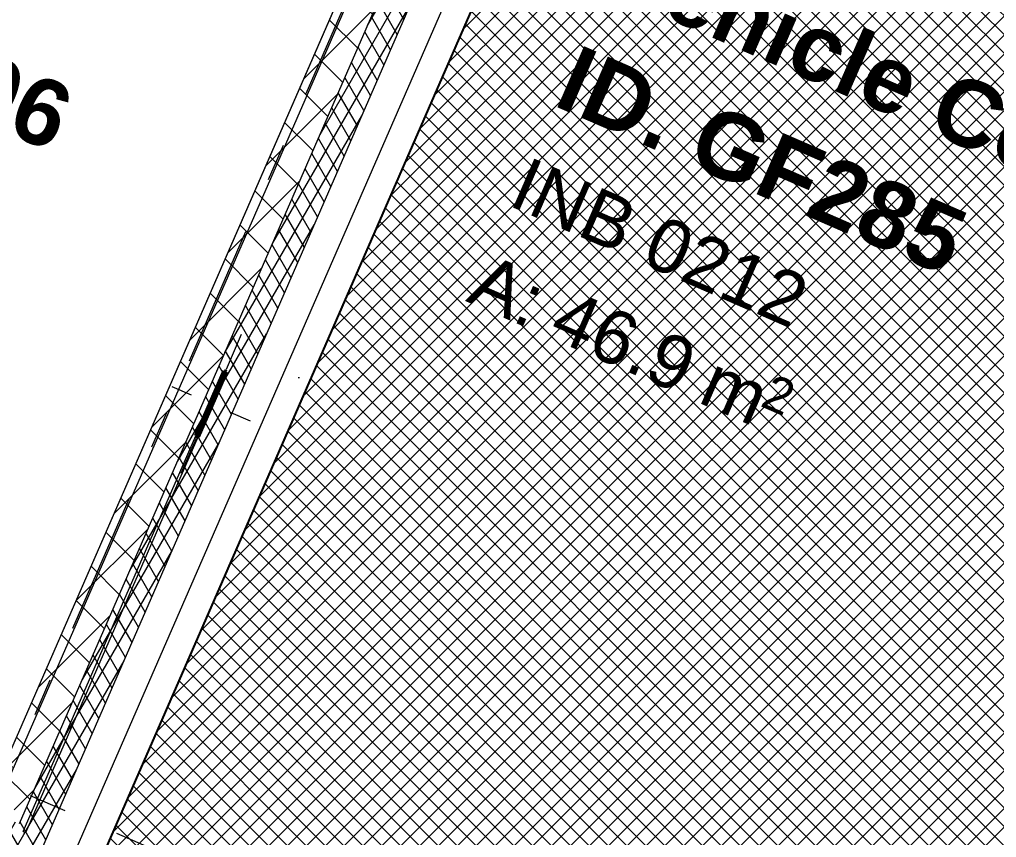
# Model space of a CAD drawing. Header units: millimetres. Extents: x -99530 to 90294, y -97212 to 56397.
# Drawn here: x 44463 to 48124, y -19273 to -16206 of the extents above; entities that cross this region are included whole.
import ezdxf
from ezdxf.enums import TextEntityAlignment as Align

# ---------------------------------------------------------------- set-up
doc = ezdxf.new("R2010")
doc.units = ezdxf.units.MM
doc.header["$MEASUREMENT"] = 0
doc.linetypes.add('Double Dashed', pattern=[1093.611073, 529.166651, -211.666656, 141.111112, -211.666656])
for name, color, linetype in [('A-05-M_Gross_Int_Circulation', 7, 'Continuous'), ('A-15-M_Bracing', 7, 'Continuous'), ('A-15-MG_Structural_Grid', 7, 'Continuous'), ('A-20-M_Floor_Slab', 7, 'Continuous'), ('A-25-M_Wall_Ext_Existing_HUB', 7, 'Continuous'), ('New_A-35-M_FFE-Zone', 7, 'Continuous')]:
    doc.layers.add(name, color=color, linetype=linetype)
for name, color, linetype, lineweight, true_color in [('A-05-M_Gross_Int_Circulation_Pen_No__74', 7, 'Continuous', 20, 0x606060), ('A-15-M_Bracing_Pen_No__28', 7, 'Continuous', 50, 0x2a2a2a), ('A-15-M_Bracing_Pen_No__81', 7, 'Continuous', 20, 0x6a6a6a), ('A-15-MG_Structural_Grid_Pen_No__163', 7, 'Continuous', 0, 0x750077), ('A-25-M_Wall_Ext_Existing_HUB_Pen_No__107', 7, 'Continuous', 15, 0xa6a6a6), ('A-25-M_Wall_Int_Pen_No__102', 7, 'Continuous', 15, 0xcccccc), ('New_A-35-M_FFE-Zone_Pen_No__74', 7, 'Continuous', 20, 0x606060)]:
    doc.layers.add(name, color=color, linetype=linetype, lineweight=lineweight, true_color=true_color)
for name, color, linetype, lineweight in [('A-15-M_Bracing_Pen_No__20', 7, 'Continuous', 0), ('A-15-M_Bracing_Pen_No__88', 8, 'Continuous', 20), ('A-20-M_Floor_Slab_Pen_No__89', 8, 'Continuous', 20), ('A-25-M_Wall_Ext_Existing_HUB_Pen_No__1', 7, 'Continuous', 13), ('ArchiCAD Zone Stamps_Pen_No__9', 7, 'Continuous', 13), ('G-10-P_Topo_Building_Pen_No__194', 7, 'Continuous', 25), ('New_ArchiCAD Zone Stamps_Pen_No__9', 7, 'Continuous', 13)]:
    doc.layers.add(name, color=color, linetype=linetype, lineweight=lineweight)
doc.styles.add('GENERATED_STYLE_1', font='')
doc.styles.add('GENERATED_STYLE_3', font='')
doc.styles.add('GENERATED_STYLE_4', font='')
doc.styles.get('GENERATED_STYLE_1').set_extended_font_data('Arial', bold=True)
doc.styles.get('GENERATED_STYLE_3').set_extended_font_data('Arial')
doc.styles.get('GENERATED_STYLE_4').set_extended_font_data('Swis721 BT')
pattern_1 = [(60, (0, 0), (-43.30127, 25), []), (120, (0, 0), (43.30127, 25), [])]

# ---------------------------------------------------------------- blocks, each defined once
blk = doc.blocks.new('Vehicle Controls Laboratory_INB 0212_75_1', base_point=(48381.8, -17774.6))
at = {"layer": 'New_A-35-M_FFE-Zone_Pen_No__74', "linetype": 'Continuous'}
blk.add_line((48209.9, -11463.7), (44772.7, -19346.4), dxfattribs=at)
at = {"layer": 'New_ArchiCAD Zone Stamps_Pen_No__9'}
for tag, height, style, p in [('ROOM_NAME', 250, 'GENERATED_STYLE_1', (46745.4, -15864.6)), ('zoneNameLine2', 250, 'GENERATED_STYLE_1', (46557, -16296.7)), ('ROOM_NUMBER', 200, 'GENERATED_STYLE_3', (46368.6, -16717.4)), ('measuredAreaCode', 200, 'GENERATED_STYLE_3', (46211.5, -17077.5)), ('DUMMY_649', 200, 'GENERATED_STYLE_3', (46518.9, -17211.6)), ('DUMMY_650', 200, 'GENERATED_STYLE_3', (47008.3, -17424.9)), ('DUMMY_651', 133.3, 'GENERATED_STYLE_3', (47287.6, -17531.5))]:
    blk.add_attdef(tag, text='', height=height, rotation=336.4404, dxfattribs=dict(at, style=style)).set_placement(p, align=Align.TOP_LEFT)
blk = doc.blocks.new('Stair 02_INB 0267_77_1', base_point=(43661.1, -16711.8))
at = {"layer": 'A-05-M_Gross_Int_Circulation_Pen_No__74', "linetype": 'Continuous'}
blk.add_line((44426.2, -19044.3), (47132.5, -12838), dxfattribs=at)
at = {"layer": 'ArchiCAD Zone Stamps_Pen_No__9'}
for tag, height, style, p in [('ROOM_NAME', 250, 'GENERATED_STYLE_1', (43395.6, -15399.6)), ('zoneNameLine2', 250, 'GENERATED_STYLE_1', (43207.1, -15831.7)), ('ROOM_NUMBER', 200, 'GENERATED_STYLE_3', (43018.7, -16252.4)), ('measuredAreaCode', 200, 'GENERATED_STYLE_3', (42861.7, -16612.5)), ('ROOM_HOLES_PRM', 200, 'GENERATED_STYLE_3', (43169.1, -16746.6)), ('DUMMY_649', 200, 'GENERATED_STYLE_3', (43658.4, -16959.9)), ('DUMMY_650', 133.3, 'GENERATED_STYLE_3', (43937.7, -17066.5))]:
    blk.add_attdef(tag, text='', height=height, rotation=336.4404, dxfattribs=dict(at, style=style)).set_placement(p, align=Align.TOP_LEFT)
blk = doc.blocks.new('Slab_36_1', base_point=(376.7, -362.2))
at = {"layer": 'A-20-M_Floor_Slab_Pen_No__89', "linetype": 'Continuous', "flags": 128}
blk.add_lwpolyline([(376.7, -362.2), (7790.9, 6537.3), (7705.8, 6629.2), (10938.2, 9637.2), (15227.2, 7766.9), (19349.1, 17219.8), (53673.3, 2252.7), (53966.7, 2124.8), (49754.8, -7534.4), (49461.5, -7406.5), (44390.1, -19036.6), (3614.3, -1256.3), (3424.6, -1691.3)], close=True, dxfattribs=at)
blk = doc.blocks.new('Wall_56_1', base_point=(44635.4, -19661.2))
at = {"layer": 'A-25-M_Wall_Ext_Existing_HUB_Pen_No__107', "linetype": 'Continuous'}
h = blk.add_hatch(dxfattribs=at)
h.set_pattern_fill('Batt_Insulation_0001', color=256, style=0, pattern_type=2)
h.set_pattern_definition(pattern_1)
h.paths.add_polyline_path([(43907, -19104.1), (44521.9, -19372.3), (44462.5, -19220.9), (43953, -18998.7)])
blk = doc.blocks.new('Wall_57_1', base_point=(44635.4, -19661.2))
at = {"layer": 'A-25-M_Wall_Ext_Existing_HUB_Pen_No__107', "linetype": 'Continuous'}
h = blk.add_hatch(dxfattribs=at)
h.set_pattern_fill('Concrete_Block_0001', color=256, style=0, pattern_type=2)
h.set_pattern_definition([(45, (0, 0), (-91.92388, 91.92388), []), (135, (0, 0), (91.92388, 91.92388), [])])
h.paths.add_polyline_path([(44462.5, -19220.9), (48103.1, -10871.9), (47974.8, -10815.9), (44390.1, -19036.6)])
h = blk.add_hatch(dxfattribs=at)
h.set_pattern_fill('Batt_Insulation_0001', color=256, style=0, pattern_type=2)
h.set_pattern_definition(pattern_1)
h.paths.add_polyline_path([(44521.9, -19372.3), (48208.5, -10917.8), (48103.1, -10871.9), (44462.5, -19220.9)])
h = blk.add_hatch(dxfattribs=at)
h.set_pattern_fill('613_01__ad_AR_SAND_0001', color=256, style=0, pattern_type=2)
h.set_pattern_definition([(103.994, (0, 0), (-1137.956, 451.319), [0, -965.2, 0, -1079.5, 0, -1031.875]), (73.994, (0, 0), (-1195.13, 1745.31), [0, -520.7, 0, -869.95, 0, -333.375]), (33.994, (-311.5, -716.2), (785.414, 1814.82), [0, -317.5, 0, -1143, 0, -1492.25]), (23.994, (-311.5, -716.2), (250.276, 1972.774), [0, -158.75, 0, -749.3, 0, -857.25])])
h.paths.add_polyline_path([(44778.7, -19332.6), (48409.7, -11005.6), (48315.8, -10964.6), (44684.8, -19291.6)])
at = {"layer": 'A-25-M_Wall_Ext_Existing_HUB_Pen_No__1', "linetype": 'Continuous'}
for p, q in [((44462.5, -19220.9), (48103.1, -10871.9)), ((44521.9, -19372.3), (48208.5, -10917.8)), ((44609.6, -19464), (48315.8, -10964.6))]:
    blk.add_line(p, q, dxfattribs=at)
at = {"layer": 'A-25-M_Wall_Ext_Existing_HUB_Pen_No__1', "linetype": 'Continuous', "flags": 128}
for points in [[(47974.8, -10815.9), (44390.1, -19036.6)], [(44778.7, -19332.6), (48409.7, -11005.6)]]:
    blk.add_lwpolyline(points, dxfattribs=at)
blk = doc.blocks.new('Column_1_1', base_point=(44534.4, -19129.6))
at = {"layer": 'A-15-M_Bracing_Pen_No__81', "linetype": 'Continuous', "lineweight": 0, "true_color": 0x353535}
blk.add_hatch(color=250, dxfattribs=at).paths.add_polyline_path([(45132.1, -17771.3), (45238.8, -17526.8), (45229.6, -17522.8), (45123, -17767.3)])
at = {"layer": 'A-15-M_Bracing_Pen_No__20', "linetype": 'Continuous'}
for p, q in [((45237.7, -17516.6), (45294.6, -17386.2)), ((45107.5, -17615.1), (45034.2, -17583.1)), ((45254.2, -17679), (45327.5, -17711)), ((45124, -17777.4), (45067.2, -17907.8))]:
    blk.add_line(p, q, dxfattribs=at)
blk.add_point((45180.9, -17647), dxfattribs=at)
at = {"layer": 'A-15-M_Bracing_Pen_No__28', "linetype": 'Continuous'}
for p, q in [((45229.6, -17522.8), (45123, -17767.3)), ((45238.8, -17526.8), (45132.1, -17771.3)), ((45229.6, -17522.8), (45238.8, -17526.8)), ((45123, -17767.3), (45132.1, -17771.3))]:
    blk.add_line(p, q, dxfattribs=at)
at = {"layer": 'A-15-M_Bracing_Pen_No__88', "linetype": 'Continuous', "flags": 128}
for points in [[(44476.5, -19249.8), (45123, -17767.3)], [(44485.7, -19253.8), (45132.1, -17771.3)], [(44476.5, -19249.8), (44485.7, -19253.8)]]:
    blk.add_lwpolyline(points, dxfattribs=at)
blk = doc.blocks.new('Column_3_1', base_point=(44534.4, -19129.6))
at = {"layer": 'A-15-M_Bracing_Pen_No__81', "linetype": 'Continuous', "lineweight": 0, "true_color": 0x353535}
blk.add_hatch(color=250, dxfattribs=at).paths.add_polyline_path([(45132.1, -17771.3), (45238.8, -17526.8), (45229.6, -17522.8), (45123, -17767.3)])
at = {"layer": 'A-15-M_Bracing_Pen_No__20', "linetype": 'Continuous'}
for p, q in [((45237.7, -17516.6), (45294.6, -17386.2)), ((45107.5, -17615.1), (45034.2, -17583.1)), ((45254.2, -17679), (45327.5, -17711)), ((45124, -17777.4), (45067.2, -17907.8))]:
    blk.add_line(p, q, dxfattribs=at)
blk.add_point((45180.9, -17647), dxfattribs=at)
at = {"layer": 'A-15-M_Bracing_Pen_No__28', "linetype": 'Continuous'}
for p, q in [((45229.6, -17522.8), (45123, -17767.3)), ((45238.8, -17526.8), (45132.1, -17771.3)), ((45229.6, -17522.8), (45238.8, -17526.8)), ((45123, -17767.3), (45132.1, -17771.3))]:
    blk.add_line(p, q, dxfattribs=at)
at = {"layer": 'A-15-M_Bracing_Pen_No__88', "linetype": 'Continuous', "flags": 128}
for points in [[(44476.5, -19249.8), (45123, -17767.3)], [(44485.7, -19253.8), (45132.1, -17771.3)], [(44476.5, -19249.8), (44485.7, -19253.8)]]:
    blk.add_lwpolyline(points, dxfattribs=at)
blk = doc.blocks.new('Standard grid marker')
at = {"layer": 'A-15-MG_Structural_Grid_Pen_No__163', "linetype": 'Double Dashed'}
blk.add_line((1000, 0), (29726, 0), dxfattribs=at)
at = {"layer": 'A-15-MG_Structural_Grid_Pen_No__163', "style": 'GENERATED_STYLE_4'}
for tag, p in [('AC_MarkerText_1_0', (-500, 41.2)), ('AC_MarkerText_1_1', (31226, 41.2))]:
    blk.add_attdef(tag, text='', height=350, rotation=90, dxfattribs=at).set_placement(p, align=Align.MIDDLE_CENTER)
blk = doc.blocks.new('Standard grid marker_3')
at = {"layer": 'A-15-MG_Structural_Grid_Pen_No__163', "linetype": 'Double Dashed'}
blk.add_line((1000, 0), (74254.8, 0), dxfattribs=at)
at = {"layer": 'A-15-MG_Structural_Grid_Pen_No__163', "style": 'GENERATED_STYLE_4'}
for tag, p in [('AC_MarkerText_1_0', (-500, 43.4)), ('AC_MarkerText_1_1', (75754.8, 43.4))]:
    blk.add_attdef(tag, text='', height=350, rotation=360, dxfattribs=at).set_placement(p, align=Align.MIDDLE_CENTER)

msp = doc.modelspace()

# ---------------------------------------------------------------- hatches: boundary and pattern name
at = {"layer": 'A-25-M_Wall_Int_Pen_No__102', "linetype": 'Continuous'}
h = msp.add_hatch(dxfattribs=at)
h.set_pattern_fill('Grid_5x5_Diagonal_0001', color=256, style=0, pattern_type=2)
h.set_pattern_definition([(45, (0, 0), (-35.35534, 35.35534), []), (135, (0, 0), (35.35534, 35.35534), [])])
h.paths.add_polyline_path([(44768.3, -19356.4), (49530.7, -8434.9), (28562.4, 708.3), (33140, 11206.2), (74273.5, -6730.2), (64933.5, -28149.5)])

# ---------------------------------------------------------------- linework, layer by layer
at = {"layer": 'G-10-P_Topo_Building_Pen_No__194', "linetype": 'Continuous'}
msp.add_line((44635.4, -19661.2), (54286.8, 2472.5), dxfattribs=at)

# ---------------------------------------------------------------- block references
at = {"layer": 'A-05-M_Gross_Int_Circulation', "linetype": 'Continuous'}
ref = msp.add_blockref('Stair 02_INB 0267_77_1', (43661.1, -16711.8), dxfattribs=at)
ref.add_attrib('zoneNameLine2', 'ID. GF006', dxfattribs={"layer": 'ArchiCAD Zone Stamps_Pen_No__9', "color": 7, "height": 250, "rotation": 336.4404, "style": 'GENERATED_STYLE_1'}).set_placement((43207.1, -15831.7), align=Align.TOP_LEFT)
at = {"layer": 'A-15-M_Bracing', "color": 250, "lineweight": 50, "true_color": 0x2a2a2a}
for name in ['Column_1_1', 'Column_3_1']:
    msp.add_blockref(name, (44534.4, -19129.6), dxfattribs=at)
at = {"layer": 'A-15-MG_Structural_Grid', "color": 8, "linetype": 'Continuous', "lineweight": 15, "zscale": 1000}
for name, p, rotation in [('Standard grid marker', (54888.9, 4966.5), 246.440411583993), ('Standard grid marker_3', (-1201.2, 813.7), 336.440411583993)]:
    msp.add_blockref(name, p, dxfattribs=dict(at, rotation=rotation))
at = {"layer": 'A-20-M_Floor_Slab', "color": 8, "linetype": 'Continuous', "lineweight": 20}
msp.add_blockref('Slab_36_1', (376.7, -362.2), dxfattribs=at)
at = {"layer": 'A-25-M_Wall_Ext_Existing_HUB', "color": 250, "lineweight": 50, "true_color": 0x2a2a2a}
for name in ['Wall_56_1', 'Wall_57_1']:
    msp.add_blockref(name, (44635.4, -19661.2), dxfattribs=at)
at = {"layer": 'New_A-35-M_FFE-Zone', "linetype": 'Continuous'}
ref = msp.add_blockref('Vehicle Controls Laboratory_INB 0212_75_1', (48381.8, -17774.6), dxfattribs=at)
ref.add_attrib('ROOM_NAME', 'Vehicle Controls Laboratory', dxfattribs={"layer": 'New_ArchiCAD Zone Stamps_Pen_No__9', "color": 7, "height": 250, "rotation": 336.4404, "style": 'GENERATED_STYLE_1'}).set_placement((46745.4, -15864.6), align=Align.TOP_LEFT)
ref.add_attrib('ROOM_NUMBER', 'INB 0212', dxfattribs={"layer": 'New_ArchiCAD Zone Stamps_Pen_No__9', "color": 7, "height": 200, "rotation": 336.4404, "style": 'GENERATED_STYLE_3'}).set_placement((46368.6, -16717.4), align=Align.TOP_LEFT)
ref.add_attrib('zoneNameLine2', 'ID. GF285', dxfattribs={"layer": 'New_ArchiCAD Zone Stamps_Pen_No__9', "color": 7, "height": 250, "rotation": 336.4404, "style": 'GENERATED_STYLE_1'}).set_placement((46557, -16296.7), align=Align.TOP_LEFT)
ref.add_attrib('measuredAreaCode', 'A: ', dxfattribs={"layer": 'New_ArchiCAD Zone Stamps_Pen_No__9', "color": 7, "height": 200, "rotation": 336.4404, "style": 'GENERATED_STYLE_3'}).set_placement((46211.5, -17077.5), align=Align.TOP_LEFT)
ref.add_attrib('DUMMY_649', '46.9', dxfattribs={"layer": 'New_ArchiCAD Zone Stamps_Pen_No__9', "color": 7, "height": 200, "rotation": 336.4404, "style": 'GENERATED_STYLE_3'}).set_placement((46518.9, -17211.6), align=Align.TOP_LEFT)
ref.add_attrib('DUMMY_650', ' m', dxfattribs={"layer": 'New_ArchiCAD Zone Stamps_Pen_No__9', "color": 7, "height": 200, "rotation": 336.4404, "style": 'GENERATED_STYLE_3'}).set_placement((47008.3, -17424.9), align=Align.TOP_LEFT)
ref.add_attrib('DUMMY_651', '2', dxfattribs={"layer": 'New_ArchiCAD Zone Stamps_Pen_No__9', "color": 7, "height": 133.3, "rotation": 336.4404, "style": 'GENERATED_STYLE_3'}).set_placement((47287.6, -17531.5), align=Align.TOP_LEFT)

doc.saveas('drawing.dxf')
